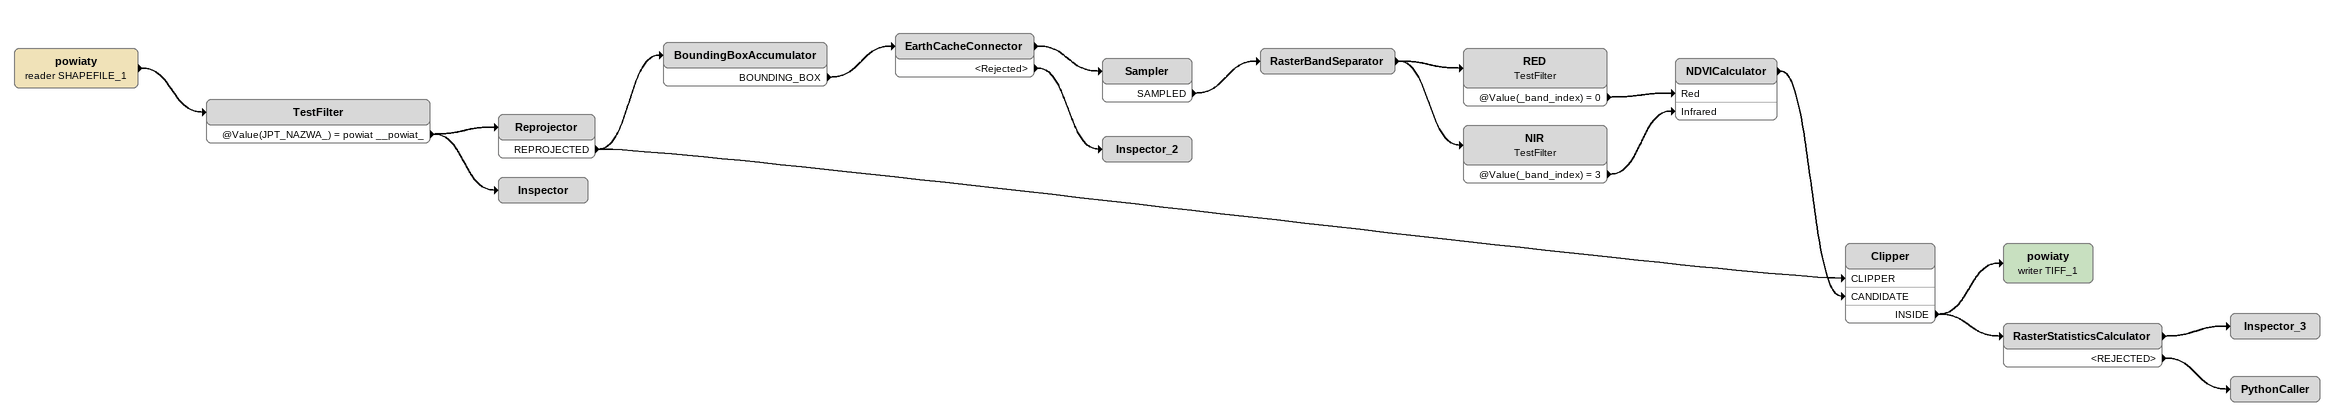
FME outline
powiaty (reader SHAPEFILE_1)
    -> TestFilter
TestFilter
    @Value(JPT_NAZWA_) = powiat __powiat_ -> Inspector
    @Value(JPT_NAZWA_) = powiat __powiat_ -> Reprojector
Reprojector
    REPROJECTED -> BoundingBoxAccumulator
    REPROJECTED -> Clipper [CLIPPER]
BoundingBoxAccumulator
    BOUNDING_BOX -> EarthCacheConnector
EarthCacheConnector
    -> Sampler
    <Rejected> -> Inspector_2
Sampler
    SAMPLED -> RasterBandSeparator
RasterBandSeparator
    -> RED
    -> NIR
RED: TestFilter
    @Value(_band_index) = 0 -> NDVICalculator [Red]
NIR: TestFilter
    @Value(_band_index) = 3 -> NDVICalculator [Infrared]
NDVICalculator
    -> Clipper [CANDIDATE]
Clipper
    INSIDE -> powiaty (writer TIFF_1)
    INSIDE -> RasterStatisticsCalculator
powiaty (writer TIFF_1)
RasterStatisticsCalculator
    -> Inspector_3
    <REJECTED> -> PythonCaller
Inspector_3
PythonCaller
Inspector_2
Inspector
